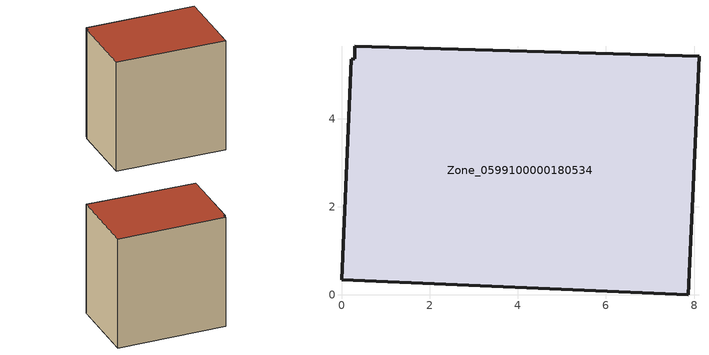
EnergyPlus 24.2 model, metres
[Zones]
Zone_0599100000180534
 floor ground (C_G): 0.3,5.36 0.3,5.65 8.11,5.41 7.87,0 0,0.35 0.22,5.35 z2.45
 wall outside (C_F): 7.87,0 8.11,5.41 0.3,5.65 0.3,5.36 0.22,5.35 0,0.35 7.87,0 z2.45:10.59
 roof outside (C_R): 0.3,5.65 0.3,5.36 0.22,5.35 0,0.35 7.87,0 8.11,5.41 z10.59
[BUILDING]
Pand.0599100000180534: North Axis=0; Terrain=City; Loads Convergence Tolerance Value=0.04; Temperature Convergence Tolerance Value=0.4; Solar Distribution=FullExterior; Maximum Number of Warmup Days=25; Minimum Number of Warmup Days=1
[Site:Location]
Rotterdam.The.Hague.AP_ZH_NLD Design_Conditions: Latitude=51.96; Longitude=4.45; Time Zone=1; Elevation=-4.5
[SITE:GROUNDTEMPERATURE:BUILDINGSURFACE]
18, 18, 18, 18, 18, 18, 18, 18, 18, 18, 18, 18
[MATERIAL] Thermal Absorptance=0.9; Solar Absorptance=0.7; Visible Absorptance=0.7
Name | Roughness | Thickness | Conductivity | Density | Specific Heat
G.TC.1946-1964 | MediumSmooth | 0.15 | 1 | 540 | 1210
F.TC.1946-1964 | Rough | 0.3 | 0.857143 | 1920 | 840
R.TC.1946-1964 | MediumRough | 0.2 | 0.235294 | 1500 | 1000
[CONSTRUCTION]
C_G: G.TC.1946-1964
C_F: F.TC.1946-1964
C_R: R.TC.1946-1964
[ZONE]
Zone_0599100000180534: Type=1; Multiplier=1; Ceiling Height=Autocalculate; Volume=Autocalculate; Floor Area=autocalculate; Part of Total Floor Area=Yes
[ZONEINFILTRATION:DESIGNFLOWRATE]
Infil_Zone_0599100000180534: Zone or ZoneList or Space or SpaceList=Zone_0599100000180534; Schedule=AlwaysOn; Design Flow Rate Calculation Method=Flow/Area; Flow Rate per Floor Area=0.003; Constant Term Coefficient=1; Temperature Term Coefficient=0; Velocity Term Coefficient=0; Velocity Squared Term Coefficient=0
[HVACTEMPLATE:ZONE:IDEALLOADSAIRSYSTEM]
Zone_0599100000180534: Maximum Heating Supply Air Temperature=50; Minimum Cooling Supply Air Temperature=13; Maximum Heating Supply Air Humidity Ratio=0.0156; Minimum Cooling Supply Air Humidity Ratio=0.0077; Heating Limit=NoLimit; Cooling Limit=NoLimit; Dehumidification Control Type=ConstantSensibleHeatRatio; Cooling Sensible Heat Ratio=0.7; Dehumidification Setpoint=60; Humidification Control Type=None; Humidification Setpoint=30; Outdoor Air Method=None; Outdoor Air Flow Rate per Person=0.00944; Outdoor Air Flow Rate per Zone Floor Area=0; Outdoor Air Flow Rate per Zone=0; Demand Controlled Ventilation Type=None; Outdoor Air Economizer Type=NoEconomizer; Heat Recovery Type=None; Sensible Heat Recovery Effectiveness=0.7; Latent Heat Recovery Effectiveness=0.65
[ZONECONTROL:THERMOSTAT]
ThermostatControl_Zone_0599100000180534: Zone or ZoneList=Zone_0599100000180534; Control Type Schedule=DualSetpointControlType; Control 1=Thermostat_Zone_0599100000180534; Temperature Difference Between Cutout And Setpoint=0
[THERMOSTATSETPOINT:DUALSETPOINT]
Thermostat_Zone_0599100000180534: Heating Setpoint Temperature Schedule=HeatingSetpoint_Zone_0599100000180534; Cooling Setpoint Temperature Schedule=CoolingSetpoint_Zone_0599100000180534
[SCHEDULE:COMPACT]
HeatingSetpoint_Zone_0599100000180534: Through: 12/31, For: AllDays, Until: 24:00, 21
CoolingSetpoint_Zone_0599100000180534: Through: 12/31, For: AllDays, Until: 24:00, 24
DualSetpointControlType: Through: 12/31, For: AllDays, Until: 24:00, 4
AlwaysOn: Through: 12/31, For: AllDays, Until: 24:00, 1
